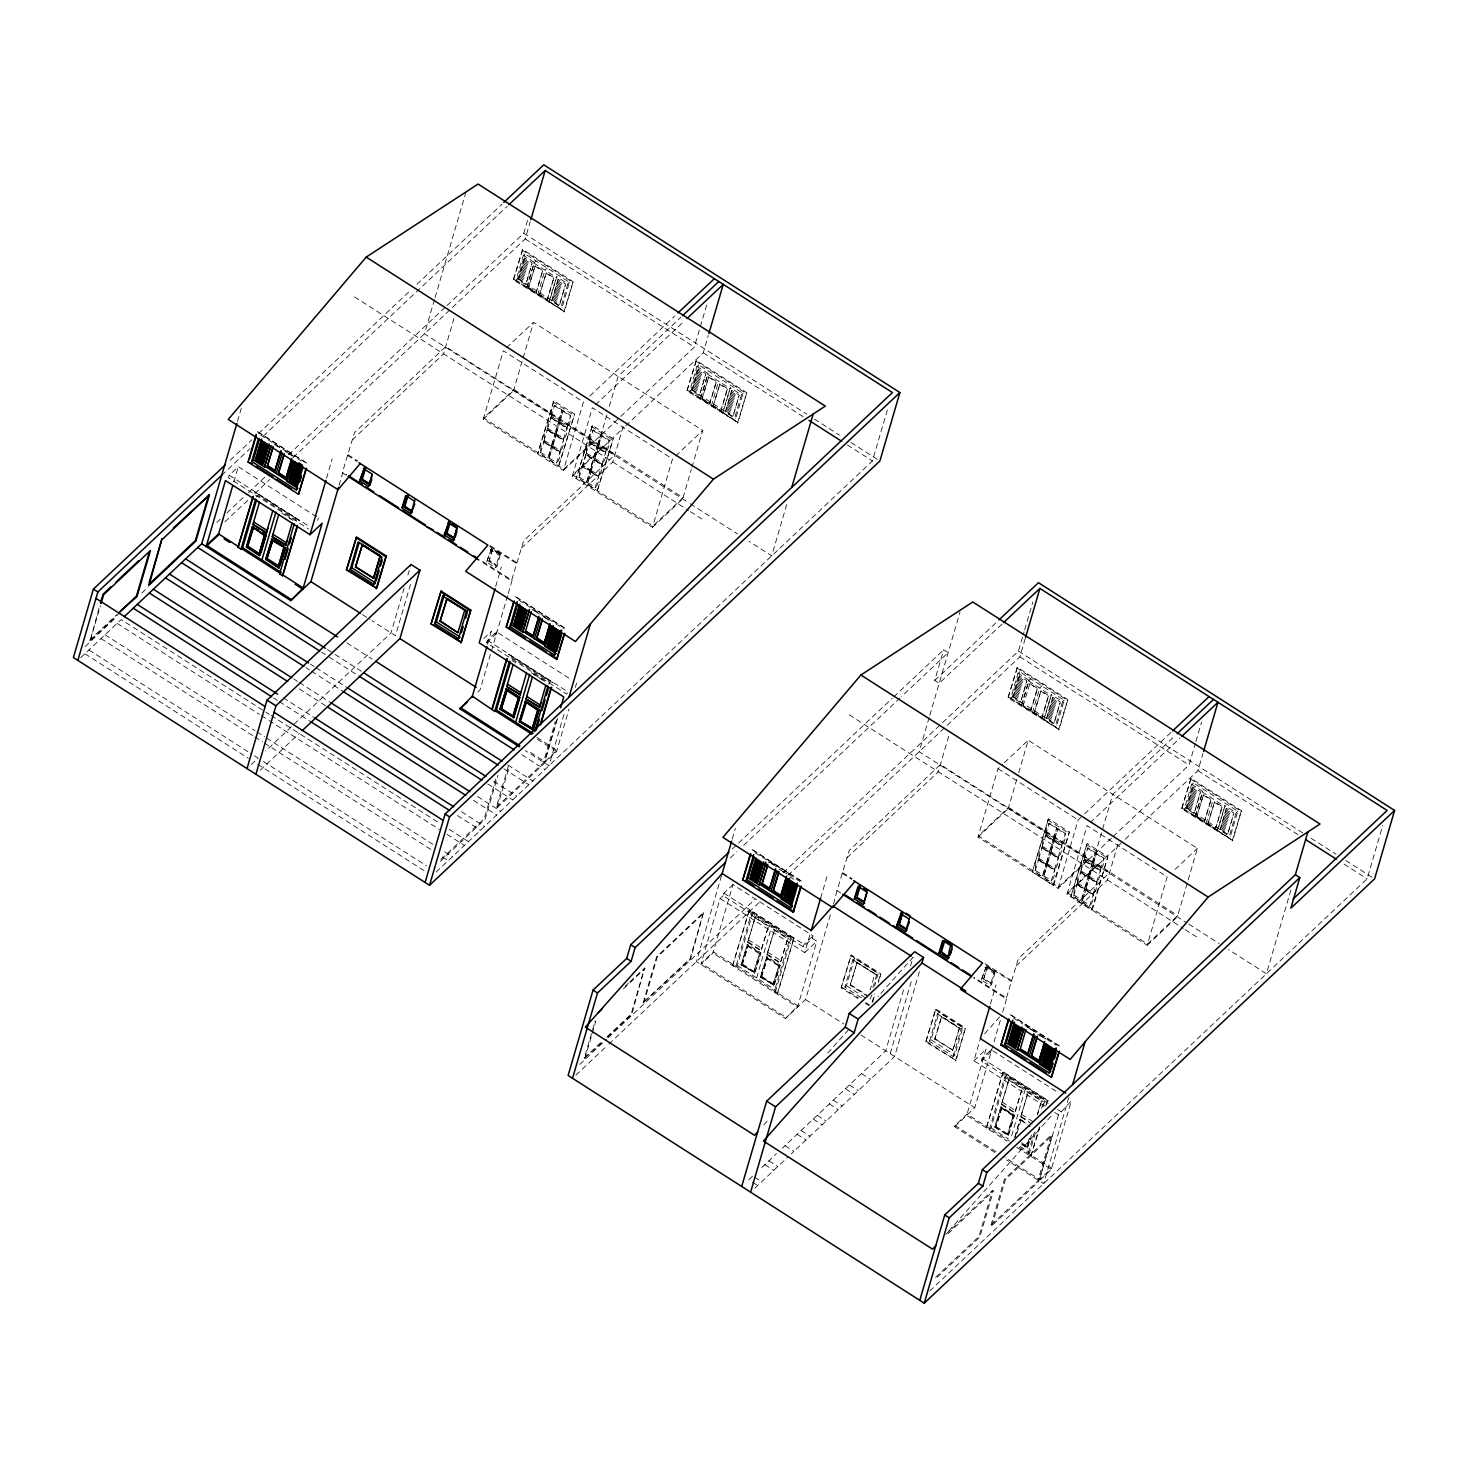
<?xml version="1.0" encoding="UTF-8"?>
<svg xmlns="http://www.w3.org/2000/svg" width="1468" height="1468" viewBox="0 0 1468 1468"><rect width="100%" height="100%" fill="white"/><g stroke="black" fill="none" stroke-linecap="round" stroke-linejoin="round"><path stroke-width="0.75" stroke-dasharray="5 3.75" d="M120.394 612.193L90.19 640.654L99.861 605.201M90.19 640.654L100.448 605.587M237.504 421.279L241.303 408.343M316.482 516.736L238.275 466.714L229.21 475.265L228.476 477.742L308.61 528.994M233.834 481.889L238.275 466.714M326.52 478.311L332.227 458.787M317.675 520.443L318.391 517.965M346.154 475.192L342.301 472.733L354.467 432.62L445.721 346.65L614.89 454.823L523.636 540.793L511.47 580.906L480.715 561.235M339.071 485.302L342.906 472.164L346.76 474.623M434.491 299.582L424.491 333.805L688.364 502.551M435.115 297.453L465.962 191.978M453.979 318.391L443.611 353.843L352.375 439.813M404.159 587.989L391.02 632.891L265.653 751.01M407.921 575.144L411.04 564.464M410.489 584.411L395.479 635.736L371.954 620.689M447.024 305.509L523.764 233.228L527.507 220.402M293.16 457.539L525.195 238.917L530.187 221.815M513.36 279.874L522.681 249.45L573.144 281.709L564.409 311.565L513.36 279.874L522.681 249.45M549.436 301.582L516.039 280.241L523.324 255.359L524.92 253.836L569.437 282.296L562.171 307.179L560.556 308.702L549.436 301.582L556.702 276.7L567.841 283.819L560.556 308.702M516.039 280.241L517.654 278.718L524.92 253.836M483.302 419.206L503.322 350.779L583.457 402.012L563.437 470.439L483.302 419.206L513.525 390.745M526.572 287.911L533.838 263.029L536.059 260.955M527.177 287.343L534.444 262.46L523.324 255.359M528.37 287.948L535.178 265.671L542.756 270.516L536.352 292.407L528.37 287.948L535.178 265.671M535.948 292.793L542.756 270.516M537.692 295.031L544.977 270.149L547.179 268.075M539.508 295.068L546.316 272.791L553.876 277.617L547.472 299.527L539.508 295.068L546.316 272.791M513.873 389.497L594.008 440.73L563.804 469.191L483.669 417.958L513.873 389.497L533.526 322.318L702.695 430.491L691.923 467.338M547.069 299.894L553.876 277.617M548.83 302.151L556.702 276.7M486.605 562.061L491.652 548.28L500.551 553.986L496.918 566.428L495.505 567.749L486.605 562.061L491.652 548.28M492.532 549.417L489.321 560.354L496.239 565.107L489.119 560.556L492.331 549.601L499.652 553.968L495.505 567.749M563.804 312.133L573.144 281.709M495.689 586.484L501.395 566.978M553.858 400.819L537.563 454.016L553.858 400.819L574.63 414.104L558.335 467.301L574.63 414.104M540.408 452.933L544.059 441.483L551.473 446.217C551.546 468.365 533.49 453.208 544.059 441.483M543.949 440.859L547.582 429.408L554.996 434.161C555.069 456.291 537.013 441.152 547.582 429.408M547.472 428.803L551.106 417.334L558.537 422.087C558.611 444.217 540.536 429.078 551.106 417.334M550.995 416.728L554.647 405.278L562.061 410.012C562.134 432.161 544.077 417.004 554.647 405.278M487.413 640.378L567.529 691.611L566.813 694.107L486.679 642.856L487.413 640.378L496.478 631.827L570.869 679.409M487.504 644.415L491.285 631.479L495.744 634.323L486.679 642.856M495.744 634.323L496.478 631.827M547.839 457.667L551.473 446.217M551.362 445.611L554.996 434.161M554.886 433.537L558.537 422.087M558.427 421.463L562.061 410.012M507.598 595.678L480.073 689.832L476.843 692.859M508.24 593.476L512.075 580.337L481.321 560.666M549.014 458.438L552.665 446.988L560.079 451.722C560.152 473.87 542.096 458.713 552.665 446.988M552.555 446.364L556.188 434.913L563.602 439.666C563.694 461.796 545.619 446.657 556.188 434.913M556.078 434.289L559.712 422.839L567.143 427.592C567.217 449.722 549.142 434.583 559.712 422.839M559.602 422.233L563.253 410.783L570.667 415.517C570.74 437.666 552.684 422.509 563.253 410.783M556.445 463.172L560.079 451.722M559.969 451.116L563.602 439.666M563.492 439.042L567.143 427.592M567.033 426.968L570.667 415.517M572.337 476.146L592.356 407.719L672.491 458.952L652.471 527.379L572.337 476.146L624.01 427.445M592.43 425.481L576.153 478.696L592.43 425.481L613.22 438.767L596.926 491.982L613.22 438.767M578.998 477.595L582.631 466.145L590.063 470.898C590.136 493.028 572.061 477.889 582.631 466.145M585.769 454.456L582.521 465.539L589.952 470.274L593.586 458.823L585.769 454.456L593.182 459.209L589.952 470.274M586.044 453.465L589.696 442.015L597.109 446.767C597.182 468.898 579.126 453.759 589.696 442.015M589.586 441.391L593.219 429.94L600.651 434.693C600.724 456.823 582.649 441.684 593.219 429.94M586.172 454.089L582.924 465.154L590.338 469.907M593.659 441.978L594.008 440.73M440.951 859.386L484.256 818.594L495.799 779.123M440.327 861.386L485.156 819.162L497.964 775.324M586.411 482.348L590.063 470.898M593.476 458.218L597.109 446.767M596.999 446.144L600.651 434.693M598.1 444.822L606.853 414.893M609.348 406.342L618.12 376.395L680.84 317.29M587.604 483.1L591.237 471.65L598.669 476.403C598.742 498.533 580.667 483.394 591.237 471.65M591.127 471.044L594.779 459.594L602.192 464.328C602.265 486.459 584.209 471.32 594.779 459.594M594.668 458.97L598.302 447.52L605.715 452.254C605.789 474.403 587.732 459.264 598.302 447.52M598.192 446.896L601.825 435.446L609.257 440.198C609.33 462.328 591.255 447.189 601.825 435.446M556.886 719.815L544.059 763.654L497.23 807.767L496.349 807.198L509.157 763.36M497.23 807.767L509.414 766.112M602.559 447.667L602.926 446.437L683.042 497.67L652.838 526.131L572.704 474.898L602.926 446.437M595.017 487.853L598.669 476.403M598.559 475.779L602.192 464.328M602.082 463.723L605.715 452.254M605.605 451.649L609.257 440.198M623.148 426.564L612.78 462.035L521.544 548.004M496.349 807.198L543.178 763.085L555.344 721.43M557.491 718.513L544.5 762.883L556.592 751.506L568.997 709.081M563.969 714.421L548.959 765.727L525.287 750.588M575.328 687.409L576.594 683.079M563.437 470.439L694.364 347.09L707.484 302.188M686.969 390.892L696.309 360.467L746.753 392.727L738.019 422.601L686.969 390.892L696.309 360.467M723.045 412.6L689.666 391.259L696.933 366.376L698.548 364.853L743.065 393.332L735.78 418.215L734.183 419.72L723.045 412.6L730.33 387.736L741.45 394.837L734.183 419.72M689.666 391.259L691.263 389.736L698.548 364.853M625.662 425.904L703.264 352.797L708.255 335.677M700.181 398.947L708.071 373.496L696.933 366.376M700.786 398.378L708.071 373.496M701.998 398.966L708.805 376.689L716.366 381.533L709.962 403.425L701.998 398.966L708.805 376.689M709.558 403.81L716.366 381.533M683.042 497.67L691.281 469.503M711.319 406.067L718.586 381.185M713.136 406.086L719.926 383.809L727.504 388.653L721.1 410.545L713.136 406.086L719.926 383.809M720.696 410.93L727.504 388.653M722.439 413.187L730.33 387.736M737.431 423.169L746.753 392.727M601.66 1042.757L584.282 1058.189L595.182 1020.921M584.888 1058.575L595.769 1021.343M606.945 1036.848L631.112 1014.076L644.58 968.036L631.717 1014.443L607.532 1037.215M786.72 504.533L771.728 555.858L748.992 541.307M643.204 1002.681L656.655 956.659L703.484 912.527L690.621 958.934L643.204 1002.681L690.033 958.567L703.484 912.527M643.791 1003.066L657.26 957.026L704.089 912.913M721.54 875.644L696.419 961.595L785.453 1018.535L805.583 999.561L830.393 914.729M732.257 839.035L735.376 828.337M723.173 895.663L720.146 898.508L700.86 964.439L712.953 953.062L732.954 884.635L813.089 935.868L812.354 938.364L803.29 946.897L723.173 895.663L723.889 893.168L732.954 884.635M436.161 872.01L872.432 460.97L887.443 409.645M732.734 965.192L749.359 909.885L793.876 938.346L777.856 993.084L774.297 991.762L789.564 939.52L791.179 937.997L752.607 913.316L750.992 914.839L735.707 967.1L732.734 965.192L749.359 909.885M735.707 967.1L737.321 965.577L752.607 913.316M741.01 964.99L747.506 944.254L760.864 952.805L754.974 972.954L741.01 964.99L747.506 944.254M747.634 942.346L755.249 917.335L747.634 942.346L760.993 950.879L768.59 925.868L760.993 950.879M742.129 964.806L748.185 945.575L742.129 964.806L753.69 972.201L759.763 952.971L753.69 972.201M754.369 973.523L760.864 952.805M756.607 977.908L771.893 925.666M760.314 977.321L766.81 956.604L780.15 965.137L774.26 985.285L760.314 977.321L766.81 956.604M766.92 954.677L774.535 929.666L766.92 954.677L780.279 963.21L787.894 938.199L780.279 963.21M761.415 977.137L767.47 957.907L761.415 977.137L772.994 984.551L779.049 965.32L772.994 984.551M773.654 985.854L780.15 965.137M774.297 991.762L775.893 990.239L791.179 937.997M777.251 993.671L793.876 938.346M803.29 946.897L804.024 944.419L813.089 935.868M785.453 1018.535L797.895 1005.91L713.32 951.815L701.227 963.191L785.802 1017.287M720.146 898.508L804.721 952.604L811.217 930.437M820.63 898.196L826.924 876.708M812.354 938.364L816.814 941.208L797.528 1007.14L712.953 953.062M840.834 893.113L836.999 890.654L849.165 850.523L940.401 764.571L1109.569 872.744L1018.333 958.714L1006.167 998.827L973.486 977.927M833.512 904.031L836.999 890.654M857.862 998.497L841.164 987.817L851.238 954.916L880.91 973.89L878.378 982.514M841.164 987.817L851.238 954.916M861.294 997.745L844.871 987.23L852.871 959.87L854.486 958.347L878.213 973.523L874.524 986.166M1001.91 624.175L939.19 683.281L934.731 680.436L943.685 649.829L948.126 652.691L901.591 696.548M844.871 987.23L846.467 985.707L854.486 958.347M867.973 996.515L850.174 985.12L857.129 962.347L874.928 973.743L870.157 990.019M850.174 985.12L857.129 962.347M929.171 717.503L919.17 751.708L1186.841 922.877M929.794 715.356L960.017 612.028M872.909 987.67L876.616 975.046L878.213 973.523M872.065 994.588L868.597 1002.424M948.677 736.294L938.309 771.764L847.054 857.734M872.102 1002.497L874.634 993.854M878.414 980.918L880.91 973.89M872.708 1001.928L874.598 995.451M903.536 989.891L885.718 1050.794L782.334 1148.215M910.527 965.962L913.078 957.264L878.048 996.607M890.177 1053.639L912.05 978.826M919.427 971.669L894.618 1056.501L791.234 1153.903M783.27 872.726L1018.443 651.131L1024.077 631.882M1024.701 629.754L1032.83 601.953M947.245 725.265L1019.875 656.82L1025.508 637.589M1008.039 697.777L1017.379 667.353L1067.823 699.63L1059.107 729.486L1008.039 697.777L1017.379 667.353M1044.115 719.504L1010.736 698.144L1018.003 673.261L1019.618 671.738L1064.135 700.218L1056.85 725.1L1055.253 726.605L1044.115 719.504L1051.4 694.621L1062.52 701.722L1055.253 726.605M1010.736 698.144L1012.333 696.621L1019.618 671.738M1111.46 838.118L1058.134 888.36L978 837.109L998.001 768.681L1002.772 764.186M1021.251 705.833L1028.536 680.95L1030.738 678.858M1021.856 705.264L1029.141 680.381L1018.003 673.261M1023.068 705.851L1029.875 683.574L1037.436 688.419L1031.031 710.31L1023.068 705.851L1031.031 710.31M925.757 1041.913L935.813 1008.993L965.485 1027.967L956.035 1060.318L925.757 1041.913L935.813 1008.993M929.446 1041.326L937.446 1013.948L939.061 1012.425L962.806 1027.618L954.806 1054.978L953.191 1056.501L929.446 1041.326L931.061 1039.803L939.061 1012.425M934.749 1039.216L941.704 1016.443L959.503 1027.82L952.971 1050.226L934.749 1039.216L941.704 1016.443M1030.646 710.696L1037.436 688.419M1032.389 712.953L1039.656 688.07L1041.876 685.978M1034.206 712.971L1040.995 690.694L1048.574 695.538L1042.17 717.43L1034.206 712.971L1040.995 690.694M1008.571 807.4L1088.705 858.652L1058.501 887.112L978.367 835.861L1008.571 807.4L1018.076 774.902M1018.719 772.737L1028.224 740.221L1197.393 848.394L1177.74 915.592L1147.536 944.052L1067.401 892.801L1097.605 864.34L1177.74 915.592M1041.766 717.815L1048.574 695.538M1043.509 720.072L1051.4 694.621M952.567 1050.593L959.503 1027.82M953.191 1056.501L961.191 1029.141L962.806 1027.618M955.429 1060.887L965.485 1027.967M981.303 979.963L986.349 966.201L995.249 971.889L991.616 984.331L990.203 985.652L981.303 979.963L986.349 966.201M990.937 983.01L983.817 978.459L987.212 967.32L994.331 971.871L990.203 985.652M987.212 967.32L983.817 978.459M1058.501 730.055L1067.823 699.63M994.992 1152.527L954.622 1126.708L954.971 1125.461L967.063 1114.084L1009.36 1141.131M1045.014 1106.266L973.89 1060.777L980.385 1038.61M990.423 1004.222L996.093 984.881M1032.261 871.937L1048.537 818.722L1069.328 832.007L1054.042 884.268L1053.033 885.222L1032.261 871.937L1048.537 818.722M1035.105 870.836L1038.738 859.386L1046.17 864.138C1046.244 886.268 1028.169 871.13 1038.738 859.386M1038.628 858.78L1042.28 847.33L1049.693 852.064C1049.767 874.194 1031.71 859.055 1042.28 847.33M1042.17 846.706L1045.803 835.255L1053.217 839.99C1053.29 862.138 1035.234 846.999 1045.803 835.255M1045.693 834.631L1049.326 823.181L1056.758 827.934C1056.832 850.064 1038.757 834.925 1049.326 823.181M1048.152 1103.477L981.376 1060.777L982.092 1058.281L991.157 1049.748L1057.933 1092.449M981.376 1060.777L990.423 1052.244L985.982 1049.381L966.696 1115.331L1007.066 1141.15M990.423 1052.244L991.157 1049.748M1042.519 875.589L1046.17 864.138M1046.06 863.514L1049.693 852.064M1049.583 851.458L1053.217 839.99M1053.106 839.384L1056.758 827.934M954.622 1126.708L974.752 1107.734L1001.47 1016.388M1002.681 1012.204L1006.773 998.258L974.091 977.358M1043.711 876.341L1047.345 864.891L1054.776 869.643C1054.85 891.773 1036.775 876.635 1047.345 864.891M1047.235 864.285L1050.886 852.835L1058.3 857.569C1058.373 879.699 1040.317 864.56 1050.886 852.835M1050.776 852.211L1054.409 840.76L1061.823 845.495C1061.896 867.643 1043.84 852.504 1054.409 840.76M1054.299 840.136L1057.933 828.686L1065.364 833.439C1065.438 855.569 1047.363 840.43 1057.933 828.686M1051.125 881.094L1054.776 869.643M1054.666 869.019L1058.3 857.569M1058.189 856.963L1061.823 845.495M1061.713 844.889L1065.364 833.439M1053.033 885.222L1069.328 832.007M1043.014 1106.799L1044.941 1100.266L1006.351 1075.585L991.065 1127.846L989.45 1129.351L986.496 1127.461L1003.103 1072.154L1047.62 1100.615L1046.335 1105M1003.103 1072.154L986.496 1127.461M1058.134 888.36L1078.136 819.933L1082.907 815.437M989.45 1129.351L1004.736 1077.108L1006.351 1075.585M994.772 1127.259L1001.084 1106.615L1014.443 1115.148L1008.516 1135.406L994.772 1127.259L1001.084 1106.615M1001.415 1104.505L1008.993 1079.604L1001.415 1104.505L1014.773 1113.038L1022.352 1088.137L1014.773 1113.038M1001.763 1107.936L995.873 1127.075L1001.763 1107.936L1013.342 1115.331L1007.452 1134.47L1013.342 1115.331M1067.034 894.049L1087.036 825.622L1167.17 876.873L1147.169 945.3L1067.034 894.049L1123.662 840.705M1070.833 896.599L1087.127 843.403L1107.9 856.688L1092.614 908.931L1091.623 909.885L1070.833 896.599L1087.127 843.403M1073.677 895.517L1077.329 884.066L1084.742 888.801C1084.815 910.949 1066.759 895.792 1077.329 884.066M1077.218 883.442L1080.852 871.992L1088.283 876.745C1088.357 898.875 1070.282 883.736 1080.852 871.992M1080.742 871.386L1084.375 859.918L1091.807 864.67C1091.88 886.8 1073.805 871.662 1084.375 859.918M1084.265 859.312L1087.916 847.862L1095.33 852.596C1095.403 874.745 1077.347 859.606 1087.916 847.862M1088.339 859.899L1088.705 858.652M1008.112 1135.792L1014.443 1115.148M935.648 1277.307L978.954 1236.496L992.405 1190.475L993.304 1191.043L979.835 1237.065L936.529 1277.876M1011.635 1135.828L1025.637 1087.916M1081.109 900.251L1084.742 888.801M1084.632 888.195L1088.283 876.745M1088.155 876.121L1091.807 864.67M1091.697 864.046L1095.33 852.596M1092.798 862.744L1112.799 794.316L1175.538 735.211M1082.301 901.022L1085.935 889.571L1093.348 894.306C1093.421 916.454 1075.365 901.297 1085.935 889.571M1085.825 888.947L1089.458 877.497L1096.89 882.25C1096.963 904.38 1078.888 889.241 1089.458 877.497M1089.348 876.873L1092.999 865.423L1100.413 870.175C1100.486 892.305 1082.43 877.167 1092.999 865.423M1092.871 864.817L1096.523 853.367L1103.936 858.101C1104.009 880.25 1085.953 865.092 1096.523 853.367M1014.645 1137.553L1019.985 1119.332L1026.114 1122.616M1020.7 1116.836L1028.279 1091.935L1020.7 1116.836L1032.151 1124.158M1015.049 1137.186L1020.388 1118.946M1016.994 1133.149L1021.049 1120.267L1024.921 1122.726M991.028 1225.119L1004.497 1179.079L1051.327 1134.966L1052.207 1135.535L1038.757 1181.556L991.928 1225.688L991.028 1225.119L1037.858 1180.988L1051.327 1134.966M991.928 1225.688L1005.378 1179.648L1052.207 1135.535M1097.238 865.588L1097.605 864.34M1089.715 905.756L1093.348 894.306M1093.238 893.7L1096.89 882.25M1096.761 881.626L1100.413 870.175M1100.303 869.551L1103.936 858.101M1091.623 909.885L1107.9 856.688M1029.178 1138.471L1026.738 1146.82L1029.582 1138.085M1021.691 1144.471L1027.417 1148.123L1030.371 1137.994M1037.325 1114.212L1041.638 1100.468L1037.454 1114.781M1027.417 1148.123L1031.967 1133.571M1117.845 844.485L1107.459 879.938L1016.223 965.907M1039.931 1126.892L1031.013 1155.922L1028.04 1154.031L1034.408 1132.268M1041.418 1108.303L1044.941 1100.266M1028.04 1154.031L1029.655 1152.508L1036.023 1130.745M1031.013 1155.922L1039.326 1127.461M1045.73 1105.569L1047.62 1100.615M1058.483 1114.873L1039.197 1180.804L1051.29 1169.409L1071.291 1100.982L1058.483 1114.873L1054.63 1112.414M1068.777 1097.697L1043.656 1183.648L1006.516 1159.904M1113.111 836.558L1189.043 765.011L1195.301 743.615M1195.925 741.487L1201.558 722.238M1181.667 808.813L1190.988 778.389L1241.451 810.648L1232.716 840.503L1181.667 808.813L1190.988 778.389M1217.743 830.521L1184.346 809.162L1191.631 784.279L1193.227 782.774L1237.763 811.235L1230.478 836.118L1228.863 837.641L1217.743 830.521L1225.009 805.638L1236.148 812.758L1228.863 837.641M1184.346 809.162L1185.96 807.657L1193.227 782.774M1125.314 839.145L1197.943 770.7L1202.953 753.598M1194.879 816.85L1202.751 791.399L1191.631 784.279M1195.484 816.281L1202.751 791.399M1196.695 816.887L1203.503 794.61L1211.063 799.454L1204.659 821.346L1196.695 816.887L1203.503 794.61M1204.255 821.713L1211.063 799.454M1205.999 823.97L1213.284 799.087M1207.815 824.007L1214.623 801.73L1222.183 806.556L1215.798 828.466L1207.815 824.007L1214.623 801.73M1215.394 828.833L1222.183 806.556M1217.137 831.09L1225.009 805.638M1232.111 841.072L1241.451 810.648M1290.904 890.03L1266.407 973.761L1228.533 949.539M929.684 1291.014L1367.112 878.873L1382.746 825.42M763.8 1124.91L768.37 1119.772M827.787 1053.051L850.633 1027.398M984.716 1033.729L1000.662 1015.838M948.768 1231.028L1051.308 1115.863M230.182 460.255L251.872 439.813M258.533 433.537L410.324 290.517M417.004 284.242L502.074 204.089M221.723 475.265L249.982 448.639M263.286 436.106L414.563 293.563M416.233 292.004L507.231 206.272M274.112 443.85L279.397 447.85M285.251 450.97L290.517 454.97M89.603 640.268L116.779 614.652M85.071 646.544L116.761 616.688M141.79 593.109L148.452 586.833M216.842 522.388L220.182 519.25M226.861 512.956L246.863 494.11M248.532 492.532L265.213 476.825M288.572 454.805L445.354 307.087M292.407 456.181L287.141 452.181M80.667 657.737L121.147 619.588L269.176 714.255M224.989 521.764L248.276 499.836M254.918 493.56L269.873 479.467M256.294 496.936L257.909 495.413L296.499 520.076L294.884 521.599L287.159 516.663M567.841 283.819L569.437 282.296M506.497 347.788L533.526 322.318M589.806 396.03L674.748 316.005M595.531 404.709L683.648 321.694M251.248 764.589L258.093 758.13L250.404 753.212M260.148 770.278L299.233 733.468M499.652 553.968L492.331 549.601M500.551 553.986L499.138 555.308L490.239 549.619M675.665 455.961L702.695 430.491M741.45 394.837L743.065 393.332M483.743 638.598L491.285 631.479M539.49 614.174L534.224 610.174M543.05 616.468L549.124 619.716M652.471 527.379L682.693 498.918M548.628 683.868L550.243 682.345L511.653 657.682L510.057 659.187L515.837 662.894M732.238 849.054L892.067 698.456M893.737 696.896L943.685 649.829M730.348 857.862L737.009 851.605M743.652 845.329L899.921 698.107M934.731 680.436L997.304 621.496M625.203 986.294L628.432 983.248M630.047 981.725L644.58 968.036M623.515 988.826L645.168 968.421M584.282 1058.189L601.073 1042.372M579.768 1064.465L606.449 1039.307M608.119 1037.748L754.901 899.444M787.105 874.102L779.545 869.258L785.215 872.891M575.841 1075.2L607.22 1045.62M608.871 1044.078L759.58 902.086M787.839 875.442L945.594 726.825M1029.875 683.574L1037.032 688.804M1062.52 701.722L1064.135 700.218M1004.369 762.699L1028.224 740.221M804.721 952.604L816.814 941.208M978 837.109L1008.204 808.648M874.928 973.743L856.725 962.733M1084.503 813.933L1171.079 732.349M1090.229 822.63L1179.997 738.055M748.753 1179.85L752.79 1176.052M761.855 1167.5L776.462 1153.738M754.846 1188.199L788.389 1156.6M994.331 971.871L987.01 967.522M995.249 971.889L993.836 973.211L984.936 967.522M1175.116 869.368L1197.393 848.394M1236.148 812.758L1237.763 811.235M973.89 1060.777L985.982 1049.381M1024.664 1025.196L1056.189 1045.363M1037.748 1034.371L1045.711 1038.83L1039.638 1035.582M1147.169 945.3L1177.373 916.821M1021.049 1120.267L1030.297 1126.818M945.759 1234.423L992.405 1190.475M948.089 1233.634L993.304 1191.043M105.035 634.782L255.01 730.642M256.918 731.871L264.625 736.789M266.534 738.019L433.097 844.485M444.639 851.862L452.327 856.78M768.92 1160.839L777.82 1166.546M523.764 233.228L806.739 414.178M814.446 419.114L839.476 435.115M851.018 442.51L879.901 460.97M525.195 238.917L694.364 347.09M703.264 352.797L803.216 416.71M847.44 444.988L872.432 460.97M522.076 250.019L572.538 282.278M695.704 361.036L746.148 393.314M533.838 263.029L556.097 277.268M707.466 374.065L729.724 388.304M524.26 259.359L531.82 264.185M534.774 266.057L542.353 270.883M545.913 273.158L553.473 278.002M557.656 280.7L565.217 285.544M697.887 370.376L705.447 375.221M708.402 377.074L715.962 381.919M719.522 384.194L727.1 389.038M731.266 391.736L738.826 396.562M523.856 260.717L531.434 265.561M557.253 282.076L564.813 286.902M697.484 371.753L705.044 376.579M730.862 393.094L738.441 397.938M523.452 262.093L531.031 266.919M556.849 283.434L564.409 288.279M697.08 373.111L704.64 377.955M730.458 394.47L738.037 399.296M523.067 263.451L530.627 268.295M556.445 284.81L564.024 289.655M696.676 374.487L704.255 379.313M730.073 395.828L737.633 400.672M522.663 264.827L530.223 269.672M556.042 286.168L563.62 291.013M696.272 375.845L703.851 380.689M729.669 397.204L737.23 402.048M522.259 266.185L529.82 271.029M555.638 287.544L563.217 292.389M695.869 377.221L703.447 382.065M729.266 398.562L736.826 403.406M521.856 267.561L529.434 272.406M555.253 288.921L562.813 293.747M695.483 378.579L703.044 383.423M728.862 399.938L736.441 404.783M521.452 268.938L529.03 273.764M554.849 290.279L562.409 295.123M695.08 379.955L702.64 384.799M728.458 401.314L736.037 406.141M521.067 270.296L528.627 275.14M554.445 291.655L562.005 296.481M694.676 381.331L702.236 386.157M728.073 402.672L735.633 407.517M520.663 271.672L528.223 276.498M554.042 293.013L561.62 297.857M694.272 382.689L701.851 387.534M727.669 404.049L735.229 408.875M520.259 273.03L527.819 277.874M553.638 294.389L561.216 299.233M693.869 384.065L701.447 388.91M727.266 405.407L734.826 410.251M519.856 274.406L527.434 279.25M553.252 295.747L560.813 300.591M693.483 385.423L701.043 390.268M726.862 406.783L734.44 411.627M519.452 275.764L527.03 280.608M552.849 297.123L560.409 301.968M693.079 386.8L700.64 391.644M726.458 408.141L734.037 412.985M519.048 277.14L526.627 281.984M552.445 298.499L560.005 303.326M692.676 388.158L700.236 393.002M726.073 409.517L733.633 414.361M518.663 278.516L526.223 283.342M552.041 299.857L559.62 304.702M692.272 389.534L699.851 394.378M725.669 410.893L733.229 415.719M517.654 278.718L562.171 307.179M691.263 389.736L735.78 418.215M528.774 287.563L536.352 292.407M539.912 294.683L547.472 299.527M702.401 398.599L709.962 403.425M713.521 405.7L721.1 410.545M513.947 279.305L564.409 311.565M687.574 390.323L738.019 422.601M1018.443 651.131L1303.364 833.329M1311.071 838.246L1336.082 854.266M1345.716 860.413L1374.599 878.873M1019.875 656.82L1189.043 765.011M1197.943 770.7L1297.914 834.631M1344.046 864.12L1367.112 878.873M1016.774 667.922L1067.218 700.199M1190.383 778.957L1240.845 811.217M1028.536 680.95L1050.794 695.19M1202.145 791.968L1224.404 806.207M1018.957 677.262L1026.517 682.106M1040.61 691.079L1048.17 695.924M1052.336 698.621L1059.914 703.447M1192.566 788.279L1200.145 793.124M1203.099 794.977L1210.66 799.821M1214.22 802.097L1221.78 806.941M1225.964 809.639L1233.524 814.483M1018.553 678.638L1026.114 683.464M1051.932 699.979L1059.511 704.824M1192.163 789.656L1199.741 794.5M1225.56 811.015L1233.12 815.841M1018.15 679.996L1025.71 684.84M1051.528 701.355L1059.107 706.181M1191.777 791.032L1199.338 795.858M1225.156 812.373L1232.716 817.217M1017.746 681.372L1025.325 686.217M1051.143 702.713L1058.703 707.558M1191.374 792.39L1198.934 797.234M1224.752 813.749L1232.331 818.594M1017.342 682.73L1024.921 687.574M1050.739 704.089L1058.3 708.934M1190.97 793.766L1198.53 798.61M1224.349 815.107L1231.927 819.951M1016.957 684.106L1024.517 688.951M1050.336 705.447L1057.896 710.292M1190.566 795.124L1198.145 799.968M1223.963 816.483L1231.524 821.328M1016.553 685.483L1024.113 690.309M1049.932 706.824L1057.51 711.668M1190.163 796.5L1197.741 801.344M1223.56 817.859L1231.12 822.686M1016.15 686.841L1023.71 691.685M1049.528 708.2L1057.107 713.026M1189.759 797.876L1197.337 802.702M1223.156 819.217L1230.716 824.062M1015.746 688.217L1023.324 693.043M1049.143 709.558L1056.703 714.402M1189.374 799.234L1196.934 804.079M1222.752 820.594L1230.331 825.42M1015.342 689.575L1022.921 694.419M1048.739 710.934L1056.299 715.778M1188.97 800.611L1196.53 805.437M1222.349 821.952L1229.927 826.796M1014.938 690.951L1022.517 695.795M1048.335 712.292L1055.896 717.136M1188.566 801.968L1196.126 806.813M1221.963 823.328L1229.523 828.172M1014.553 692.309L1022.113 697.153M1047.932 713.668L1055.51 718.513M1188.162 803.345L1195.741 808.189M1221.56 824.686L1229.12 829.53M1014.149 693.685L1021.71 698.529M1047.528 715.044L1055.107 719.87M1187.759 804.703L1195.337 809.547M1221.156 826.062L1228.716 830.906M1013.746 695.061L1021.306 699.887M1047.143 716.402L1054.703 721.247M1187.373 806.079L1194.934 810.923M1220.752 827.438L1228.331 832.264M552.849 401.773L573.621 415.059M591.439 426.436L612.211 439.721M1013.342 696.419L1020.921 701.264M1046.739 717.779L1054.299 722.605M1186.97 807.455L1194.53 812.281M1220.348 828.796L1227.927 833.64M1012.333 696.621L1056.85 725.1M1185.96 807.657L1230.478 836.118M554.243 405.645L561.657 410.398M562.85 411.15L570.263 415.903M592.815 430.326L600.247 435.078M601.421 435.831L608.853 440.583M1034.61 712.586L1042.17 717.43M1197.099 816.502L1204.659 821.346M1208.219 823.621L1215.798 828.466M1008.644 697.208L1059.107 729.486M1182.272 808.244L1232.716 840.503M690.272 503.763L737.615 534.04M551.399 416.343L558.831 421.096M560.005 421.848L567.437 426.601M589.989 441.024L597.403 445.758M598.595 446.529L606.009 451.263M550.702 417.719L558.134 422.472M559.308 423.224L566.74 427.977M589.292 442.4L596.705 447.134M597.898 447.905L605.311 452.639M354.577 296.921L688.547 510.479M690.455 511.69L701.814 518.975M547.876 428.417L555.289 433.152M556.482 433.922L563.895 438.657M586.448 453.08L593.879 457.832M595.054 458.585L602.486 463.337M547.179 429.794L554.592 434.528M555.785 435.299L563.198 440.033M594.375 459.961L601.788 464.714M544.353 440.473L551.766 445.226M552.959 445.978L560.372 450.731M591.531 470.659L598.962 475.412M543.655 441.85L551.069 446.602M552.262 447.355L559.675 452.107M582.227 466.53L589.659 471.265M590.833 472.035L598.265 476.77M540.811 452.548L548.243 457.3M549.417 458.053L556.849 462.805M579.401 477.228L586.815 481.963M588.007 482.733L595.421 487.468M998.001 768.681L1078.136 819.933M1047.546 819.676L1068.319 832.962M1086.118 844.357L1106.89 857.642M1048.923 823.566L1056.354 828.319M1057.529 829.071L1064.961 833.806M1087.513 848.247L1094.926 852.981M1096.119 853.734L1103.532 858.486M1188.75 924.088L1219.046 943.484M1046.097 834.264L1053.51 838.999M1054.703 839.769L1062.116 844.504M1084.668 858.927L1092.1 863.679M1093.275 864.432L1100.706 869.184M1045.399 835.641L1052.813 840.375M1054.006 841.146L1061.419 845.88M1083.99 860.303L1091.403 865.056M1092.596 865.808L1100.009 870.561M849.256 714.824L1183.245 928.4M1185.135 929.611L1196.512 936.878M1042.555 846.32L1049.987 851.073M1051.18 851.825L1058.593 856.578M1081.145 871.001L1088.559 875.735M1089.751 876.506L1097.165 881.24M1041.876 847.697L1049.29 852.449M1050.482 853.202L1057.896 857.954M1080.448 872.377L1087.88 877.112M1089.054 877.882L1096.486 882.617M1039.032 858.395L1046.464 863.147M1047.638 863.9L1055.07 868.634M1077.622 883.075L1085.035 887.81M1086.228 888.562L1093.642 893.315M1038.335 859.771L1045.766 864.505M1046.941 865.276L1054.373 870.01M1076.925 884.433L1084.338 889.186M1085.531 889.938L1092.944 894.691M1035.509 870.469L1042.922 875.203M1044.115 875.974L1051.528 880.708M1074.081 895.131L1081.512 899.884M1082.687 900.636L1090.118 905.389M348.008 454.75L357.623 460.897M490.257 545.711L517.176 562.923M347.402 455.319L357.018 461.466M489.651 546.279L516.571 563.492M488.018 560.721L496.918 566.428M260.643 435.042L301.454 461.136M518.846 600.155L563.363 628.634M276.002 445.061L279.801 447.483M531.911 609.348L537.6 612.963M544.94 617.661L548.72 620.083M229.21 475.265L309.326 526.498M281.746 512.974L291.288 519.066M533.6 674.014L545.05 681.336M531.269 672.766L544.775 681.409M842.687 872.653L852.302 878.8M984.955 963.632L1011.856 980.844M842.1 873.221L851.697 879.369M986.276 965.43L1011.25 981.413M982.698 978.642L991.616 984.331M789.325 873.735L755.323 852.963M788.72 874.304L799.84 881.424M1013.526 1018.076L1022.811 1024.003M768.81 861.753L776.37 866.597L768.406 862.138M790.059 876.946L793.839 879.369M362.412 614.578L370.046 619.459M536.921 737.45L556.959 750.258L544.867 761.653L527.562 750.588M537.361 739.211L556.592 751.506M850.633 955.485L880.305 974.458M935.208 1009.562L964.88 1028.536M852.871 959.87L876.616 975.046M937.446 1013.948L961.191 1029.141M941.3 1016.829L959.118 1028.206M346.962 642.929L372.193 659.077M521.856 754.772L544.94 769.526M723.889 893.168L804.024 944.419M982.092 1058.281L1048.868 1100.982M748.753 910.454L793.27 938.914M1002.497 1072.723L1047.014 1101.184M1057.676 1109.569L1061.492 1112.01M750.992 914.839L789.564 939.52M1004.736 1077.108L1043.326 1101.771M754.846 917.702L768.186 926.253M774.131 930.051L787.49 938.584M1008.589 1079.971L1021.948 1088.522M1027.875 1092.32L1041.234 1100.853M327.437 649.572L333.199 653.242M335.108 654.471L363.679 672.748M507.855 764.938L532.847 780.921M850.578 984.753L866.597 994.992M935.153 1038.83L952.971 1050.226M846.467 985.707L866.56 998.57M931.061 1039.803L954.806 1054.978M321.474 652.122L325.309 654.581M329.034 656.948L359.642 676.528M503.836 768.737L528.81 784.719M841.77 987.248L858.468 997.928M865.881 1002.681L869.588 1005.048M926.363 1041.344L956.035 1060.318M865.276 1003.25L868.983 1005.617M748.368 939.85L761.727 948.401M767.654 952.181L781.013 960.733M1002.149 1102.009L1015.507 1110.56M1021.434 1114.359L1032.885 1121.68M748.038 941.961L761.397 950.493M767.324 954.292L780.682 962.843M1001.818 1104.12L1015.177 1112.671M1021.104 1116.469L1028.738 1121.35M310.464 664.197L314.225 666.6M316.115 667.812L347.567 687.923M493.67 781.343L516.736 796.096M746.9 944.823L760.259 953.374M766.204 957.173L779.563 965.705M1000.681 1107L1014.039 1115.533M1019.985 1119.332L1025.71 1122.983M1001.36 1108.303L1012.938 1115.717M747.579 946.144L759.158 953.539M766.865 958.476L778.444 965.889M305.803 667.591L309.638 670.05M311.565 671.261L343.53 691.722M487.706 783.912L512.699 799.895M805.583 999.561L843.751 1023.967M860.909 1034.94L974.752 1107.734M742.735 964.237L754.295 971.632M762.02 976.569L773.599 983.982M996.277 1126.69L1007.855 1134.103M1021.361 1142.728L1027.141 1146.435M741.615 964.421L754.974 972.954M760.901 976.752L774.26 985.285M995.176 1126.873L1008.516 1135.406M1022.095 1144.086L1027.82 1147.756M293.71 678.968L297.564 681.427M299.472 682.657L331.456 703.099M477.559 796.537L500.625 811.272M737.321 965.577L775.893 990.239M991.065 1127.846L1008.424 1138.948M1020.003 1146.343L1029.655 1152.508M1018.994 1147.297L1051.639 1168.179L1039.564 1179.556L1004.956 1157.426M1016.682 1147.279L1051.29 1169.409M299.288 688.914L327.419 706.897M473.522 800.317L496.588 815.07M954.971 1125.461L997.267 1152.508M283.361 697.832L315.345 718.292M461.447 811.712L484.513 826.466M861.551 1073.567L870.451 1079.274M273.58 697.942L277.415 700.401M279.342 701.631L311.308 722.072M457.41 815.511L480.476 830.264M849.458 1084.962L858.376 1090.651M271.103 715.485L439.556 823.199M449.171 829.347L468.402 841.641M845.44 1088.761L854.339 1094.449M117.128 623.386L259.377 714.365M261.304 715.577L267.066 719.265M268.993 720.494L439.372 829.457M447.061 834.375L464.365 845.44M833.347 1100.138L842.265 1105.826M829.328 1103.936L838.228 1109.625M101.017 638.562L252.881 735.688M254.808 736.918L262.497 741.835M264.423 743.065L430.95 849.55M442.492 856.927L448.254 860.615M817.236 1115.313L826.135 1121.02M88.924 649.957L248.477 751.983M263.433 761.543L426.564 865.863M813.217 1119.111L822.117 1124.818M84.905 653.755L248.294 758.24M257.634 764.204L426.381 872.12M801.124 1130.507L810.024 1136.195M797.106 1134.305L806.005 1139.994M785.013 1145.682L793.913 1151.371M764.865 1164.656L773.783 1170.363M754.57 1177.189L761.69 1181.74M752.313 1182.125L757.671 1185.538M524.663 257.983L518.259 279.874L525.819 284.719L532.223 262.827L524.663 257.983M558.042 279.342L551.638 301.234L559.216 306.078L565.62 284.168L558.042 279.342M698.273 369L691.868 390.91L699.447 395.736L705.851 373.845L698.273 369M731.67 390.36L725.265 412.251L732.826 417.096L739.23 395.204L731.67 390.36M1019.342 675.886L1012.938 697.795L1020.517 702.621L1026.921 680.73L1019.342 675.886M1052.74 697.245L1046.335 719.136L1053.896 723.981L1060.3 702.089L1052.74 697.245M1192.97 786.921L1186.566 808.813L1194.126 813.657L1200.53 791.766L1192.97 786.921M1226.349 808.262L1219.963 830.172L1227.523 834.998L1233.927 813.107L1226.349 808.262M257.395 431.61L307.84 463.87L257.395 431.61M254.661 491.964L299.178 520.443L254.661 491.964M515.598 596.724L566.042 628.983L515.598 596.724M508.405 654.233L552.922 682.712L508.405 654.233M752.075 849.532L802.537 881.791L752.075 849.532M1010.278 1014.645L1060.74 1046.904L1010.278 1014.645M1027.013 1026.884L1034.573 1031.71L1027.013 1026.884"/><path stroke-width="1.5" d="M225.173 464.971L93.401 589.127L73.4 657.554L429.537 885.296L879.901 460.97L899.902 392.543L543.766 164.801L503.744 202.511M77.859 660.398L97.861 591.971L221.723 475.265M100.485 603.018L103.054 594.246L111.128 586.631M101.09 603.385L103.659 594.632L150.47 550.5L137.019 596.54L119.807 611.807L136.432 596.155L149.241 552.317M149.149 582.576L161.975 538.738L149.094 585.145L195.923 541.031L209.392 494.991L173.279 528.095M148.507 584.778L195.336 540.646L208.805 494.624M124.174 616.744L201.722 543.692L236.88 423.445M232.568 486.22L218.255 535.141L206.181 546.536L225.448 480.586L310.042 534.682L322.116 523.305L302.848 589.237L295.16 584.319M306.592 468.145L298.518 494.294L248.055 462.035L256.166 434.308M249.285 459.337L256.148 435.886M292.811 460.548L286.755 481.284L297.876 488.404L296.261 489.908L251.744 461.447L258.423 438.638M251.744 461.447L253.358 459.924L259.432 439.189M261.579 439.042L255.579 459.576L263.139 464.42L269.158 443.887M256.643 499.762L242.624 547.656L241.009 549.179L238.055 547.289L252.771 496.918M238.055 547.289L253.377 496.349M253.358 459.924L264.497 467.044L270.552 446.309M241.009 549.179L255.652 499.102M264.497 467.044L271.158 445.74M281.049 450.878L274.883 470.971L267.323 466.127L273.085 446.419M267.323 466.127L272.846 448.235M252.826 526.351L246.936 546.5L259.671 555.62L246.33 547.069L252.221 526.92L258.552 530.003M267.91 528.48L266.295 532.976L252.936 524.425L259.414 502.276M252.881 528.241L247.431 546.885L253.487 527.654L264.46 535.636L259.01 554.298L264.46 535.636M274.883 470.971L280.645 451.263M276.223 473.595L282.296 452.86M291.545 460.181L286.003 478.073L278.443 473.246L284.205 453.539M278.443 473.246L283.966 455.337M259.671 555.62L266.185 534.884L262.368 532.444M266.295 532.976L272.773 510.827M260.882 553.032L266.185 534.884M261.928 560.005L275.929 512.093M286.003 478.073L291.765 458.383M286.755 481.284L292.811 462.053M271.525 540.701L266.222 558.831L278.975 567.951L265.616 559.4L272.112 538.683M287.196 540.811L285.599 545.307L272.241 536.756L278.718 514.626M272.791 540.004L266.717 559.235L272.186 542.077M296.261 489.908L302.94 467.118M299.692 482.183L301.527 475.962M298.518 494.294L305.986 468.714M283.764 547.968L278.296 566.63L284.352 547.399L272.186 540.573M278.975 567.951L285.471 547.215L280.168 565.364M285.599 545.307L292.059 523.159M297.252 527.012L282.572 575.75L279.599 573.86L294.242 523.782M285.031 559.271L288.205 548.39M289.49 544.022L291.398 537.49M282.572 575.75L297.288 525.397M201.722 543.692L290.756 600.614L303.197 587.989L283.177 575.181M310.042 534.682L325.896 480.476M247.028 768.571L267.029 700.144L411.04 564.464L419.94 570.153L399.938 638.58L302.243 730.624M290.756 600.614L310.904 581.64L338.429 487.486M255.927 774.26L275.929 705.833L419.94 570.153M359.733 480.917L364.78 467.154L359.733 480.917L368.633 486.605L372.266 474.164L363.367 468.476M372.138 475.026L369.367 483.963L362.247 479.412L365.642 468.274M371.863 479.063L370.046 485.284L361.146 479.596M346.485 569.914L356.541 536.994L386.212 555.968L376.762 588.319L346.485 569.914L355.917 539.16M350.173 569.327L358.174 541.949L381.919 557.124L373.918 584.503L350.173 569.327L351.788 567.804L359.165 542.536M355.476 567.217L362.431 544.444L355.476 567.217L373.698 578.227L380.23 555.821L364.211 545.582M373.294 578.594L380.23 555.821M376.138 580.888L379.221 570.355M380.451 566.134L382.304 559.822M376.157 588.888L386.212 555.968M414.765 504.038L410.93 513.653L402.03 507.965L405.663 495.523L414.563 501.212M402.03 507.965L406.471 496.276M407.939 495.322L404.746 506.276L411.664 511.011L404.544 506.46L407.737 495.505M410.93 513.653L414.857 500.074M530.81 219.668L545.197 170.49L892.434 392.543L445.098 814.024L425.096 882.451M444.309 535.013L449.355 521.232L444.309 535.013L453.208 540.701L454.621 539.38L445.721 533.673M446.822 533.508L454.162 537.875L446.822 533.508L450.236 522.369M453.961 538.059L457.355 526.92L453.208 540.701M455.227 537.306L457.043 531.086M431.06 623.992L441.116 591.09L470.806 610.064L461.337 642.415L431.06 623.992L441.116 591.09M434.748 623.405L442.767 596.045L444.364 594.522L436.363 621.9L434.748 623.405L458.493 638.598L460.108 637.075L436.363 621.9M440.07 621.294L447.006 598.522L464.824 609.917L457.869 632.69L440.07 621.294L447.006 598.522M458.493 638.598L466.494 611.22L468.108 609.697M461.337 632.855L463.191 626.542M465.65 618.12L467.503 611.807M460.732 642.984L470.806 610.064M519.525 746.9L459.924 708.805L472.366 696.162L494.771 711.448L496.386 709.925L510.387 662.031M495.065 588.65L479.21 642.856L563.785 696.951L560.629 707.741M472.017 697.41L486.881 646.581M429.537 885.296L449.557 816.869L899.902 392.543M564.795 633.259L556.721 659.426L506.258 627.148L513.745 601.568M514.351 600.999L506.258 627.148M551.014 625.662L544.958 646.397L556.078 653.517L554.464 655.04L509.946 626.561L517.231 601.678M509.946 626.561L511.561 625.038L517.635 604.302M519.782 604.155L513.782 624.689L521.36 629.533L526.957 610.376L519.378 605.532M491.798 709.558L506.533 659.187M492.404 708.989L507.139 658.618M494.771 711.448L509.414 661.371M500.074 709.338L506.405 688.694L519.764 697.245L513.837 717.503L500.074 709.338L506.405 688.694M506.735 686.602L520.479 694.749L506.735 686.602L513.176 664.545M511.561 625.038L522.7 632.158L529.361 609.348M522.7 632.158L529.361 610.853M501.175 709.154L507.066 690.015L518.644 697.428L513.158 716.182L501.175 709.154L507.066 690.015M538.609 618.175L533.086 636.084L525.526 631.24L531.288 611.532M533.086 636.084L538.848 616.376M534.425 638.708L540.499 617.973M512.754 716.567L518.644 697.428M513.433 717.87L519.764 697.245M520.076 695.135L526.535 673.096M549.748 625.295L544.206 643.204L536.646 638.36L542.408 618.652M536.646 638.36L542.169 620.469M515.672 722.274L529.673 674.362M519.36 721.669L525.691 701.043L539.05 709.576L533.123 729.835L519.36 721.669L525.691 701.043M540.976 703.007L539.38 707.466L526.021 698.933L532.462 676.895M520.479 721.504L526.37 702.346L537.949 709.76L532.444 728.513L520.479 721.504L532.444 728.513M544.206 643.204L549.968 623.496M544.958 646.397L551.014 627.166M553.179 625.515L547.179 646.048L554.739 650.875L560.739 630.359M532.058 728.899L537.949 709.76M554.464 655.04L561.749 630.157M532.719 730.22L539.05 709.576M539.38 707.466L545.821 685.428M556.684 651.443L561.547 634.855M534.627 731.761L547.986 686.051M556.721 659.426L564.189 633.827M536.242 730.238L539.417 719.357M541.967 710.659L545.142 699.759M546.426 695.41L548.335 688.877M540.169 724.88L551.051 687.648M540.756 724.311L551.656 687.079M568.96 697.318L590.43 623.9M708.879 333.548L723.265 284.37L686.951 318.574M728.917 852.192L630.689 944.731L626.689 958.42L593.054 990.111L568.098 1075.457L924.234 1303.199L1374.599 878.873L1394.6 810.446L1038.463 582.704L998.937 619.936M572.538 1078.301L597.494 992.955L631.13 961.265L635.13 947.576L725.375 862.56M598.32 1012.59L601.843 1009.232M791.729 487.431L813.199 414.031M757.708 1131.736L754.534 1135.314L585.365 1027.141L722.183 873.497L731.633 841.164M801.289 886.048L793.197 912.215L742.753 879.956L750.221 854.358M750.827 853.789L742.753 879.956M787.509 878.451L781.435 899.187L792.573 906.306L790.958 907.83L746.441 879.369L753.726 854.486M746.441 879.369L748.056 877.846L754.112 857.11M755.873 858.321L750.276 877.497L757.837 882.323L763.837 861.808M748.056 877.846L759.176 884.965L765.856 862.156M759.176 884.965L765.856 863.661M775.746 868.799L769.581 888.874L762.002 884.03L767.764 864.322M762.002 884.03L767.525 866.138M769.581 888.874L775.343 869.166M770.92 891.516L776.976 870.781M786.224 878.103L780.701 895.994L773.141 891.149L778.902 871.441M773.141 891.149L778.664 873.258M780.701 895.994L786.463 876.286M781.435 899.187L787.509 879.956M789.656 878.304L783.655 898.838L791.234 903.682L797.234 883.149M790.958 907.83L797.638 885.02M793.197 912.215L800.684 886.617M722.183 873.497L811.217 930.437L820.63 898.196M741.707 1186.493L766.663 1101.147L845.219 1027.123L849.22 1013.434L914.674 951.778L923.574 957.466L921.977 962.971L763.433 1141.021L932.602 1249.195L935.795 1245.616M750.607 1192.181L775.563 1106.835L854.137 1032.811L858.138 1019.122L923.574 957.466M854.413 898.838L858.064 886.397L866.964 892.085L863.331 904.527L854.413 898.838L859.459 885.057M866.817 892.929L864.267 901.701L856.945 897.333L860.138 886.378M896.709 925.886L901.756 912.105L896.709 925.886L905.609 931.574L909.444 921.941M906.362 928.932L899.223 924.363L902.435 913.426M902.636 913.243L899.223 924.363M905.609 931.574L909.554 917.977M1025.508 637.589L1039.895 588.411L1387.132 810.446L1293.033 899.113M943.447 941.227L940.419 951.594L949.319 957.283L947.906 958.622L939.006 952.915L942.64 940.474L951.539 946.181M947.906 958.622C953.723 922.032 954.861 970.201 941.52 951.411L944.933 940.272M949.924 955.209L951.741 948.989M989.799 1006.369L980.385 1038.61L1065.621 1093.128M919.775 1300.354L944.731 1215.009L978.367 1183.318L982.367 1169.629L1295.363 874.726L1307.878 831.934M924.234 1303.199L949.19 1217.853L982.826 1186.162L986.826 1172.473L1299.822 877.589L1295.363 874.726M1059.492 1051.161L1051.4 1077.329L1000.956 1045.069L1008.424 1019.471M1000.956 1045.069L1009.03 1018.902M1045.711 1043.583L1039.638 1064.3L1050.776 1071.42L1049.161 1072.943L1004.644 1044.482L1011.324 1021.673M1004.644 1044.482L1006.259 1042.959L1012.92 1020.15M1014.48 1022.077L1008.479 1042.61L1016.04 1047.436L1022.04 1026.921M1006.259 1042.959L1017.379 1050.079L1023.453 1029.343M1017.379 1050.079L1024.058 1028.774M1033.949 1033.912L1027.784 1053.987L1020.205 1049.143L1025.967 1029.453M1027.784 1053.987L1033.545 1034.279M1029.123 1056.63L1035.179 1035.894M1044.427 1043.216L1038.904 1061.107L1031.343 1056.263L1037.105 1036.555M1031.343 1056.263L1037.509 1036.188M1038.904 1061.107L1044.665 1041.399M1039.638 1064.3L1045.711 1045.069M1047.473 1044.794L1041.858 1063.951L1049.437 1068.796L1055.437 1048.262M1049.161 1072.943L1056.446 1048.06M1051.382 1069.346L1053.198 1063.126M1054.409 1058.978L1056.226 1052.758M1051.4 1077.329L1058.887 1051.73M1072.613 1084.613L1085.127 1041.821M1203.576 751.451L1217.963 702.273L1181.648 736.496M1299.822 877.589L1290.867 908.178L1394.6 810.446M358.926 462.695L487.908 545.105L465.668 571.291L575.474 641.516L713.448 479.155L825.328 406.104L478.091 184.05L366.211 257.102L228.237 419.463L338.044 489.688L360.284 463.503M853.624 880.598L982.606 963.026L960.347 989.193L1070.172 1059.419L1208.146 897.076L1320.007 824.025L972.77 601.972L860.909 675.023L722.917 837.366L832.741 907.591L854.982 881.424M811.217 930.437L832.943 906.031L911.169 956.053M508.882 204.713L545.197 170.49M115.972 582.08L138.579 560.776M162.563 539.123L209.392 494.991M248.055 462.035L252.404 463.851M252.936 524.425L266.699 532.59M272.241 536.756L286.003 544.922M362.247 479.412L369.569 483.779M279.599 573.86L281.214 572.337L242.624 547.656M426.894 526.829L433.262 529.948M373.918 584.503L375.533 582.979L351.788 567.804M678.051 312.886L714.365 278.663M682.492 315.73L718.825 281.507M464.824 609.917L446.602 598.907M457.869 632.69L440.473 620.927M525.526 631.24L533.49 635.699M459.924 708.805L467.485 701.686M526.021 698.933L539.784 707.099M526.37 702.346L537.545 710.127M1003.561 622.615L1039.895 588.411M1172.73 730.807L1209.063 696.584M939.006 952.915L940.419 951.594M1177.189 733.651L1213.504 699.429M1020.205 1049.143L1028.169 1053.62M808.996 420.398L841.678 441.299M1305.602 839.549L1336.357 859.202M366.211 257.102L713.448 479.155M860.909 675.023L1208.146 897.076M451.814 523.691L457.154 527.104M447.942 522.571L456.86 528.26M403.425 506.644L412.343 512.332M348.687 475.852L362.137 484.458M365.972 486.917L373.661 491.835M379.441 495.523L398.654 507.818M402.507 510.277L425.573 525.03M437.115 532.407L444.804 537.325M448.639 539.784L456.328 544.701M460.181 547.16L467.87 552.06M473.632 555.748L477.485 558.207M348.081 476.421L478.788 560.005M298.756 462.824L302.536 465.246M261.176 440.418L268.754 445.263M552.775 626.891L560.336 631.717M260.79 441.795L268.35 446.621M294.169 463.136L301.747 467.98M518.993 606.908L526.553 611.734M552.372 628.249L559.95 633.093M260.387 443.152L267.947 447.997M293.765 464.512L301.344 469.338M518.589 608.266L526.15 613.11M551.968 629.625L559.547 634.451M259.983 444.529L267.543 449.355M293.361 465.87L300.94 470.714M518.186 609.642L525.746 614.468M551.564 630.983L559.143 635.827M259.579 445.887L267.158 450.731M292.976 467.246L300.536 472.09M517.782 611L525.361 615.844M551.179 632.359L558.739 637.204M259.175 447.263L266.754 452.107M292.572 468.604L300.133 473.448M517.378 612.376L524.957 617.221M550.775 633.717L558.335 638.562M258.79 448.621L266.35 453.465M292.169 469.98L299.729 474.825M516.993 613.734L524.553 618.579M550.372 635.094L557.932 639.938M258.386 449.997L265.947 454.841M291.765 471.356L299.344 476.183M516.589 615.11L524.149 619.955M549.968 636.47L557.546 641.296M257.983 451.373L265.543 456.199M291.361 472.714L298.94 477.559M516.186 616.487L523.746 621.313M549.564 637.828L557.143 642.672M257.579 452.731L265.157 457.576M290.976 474.091L298.536 478.917M515.782 617.844L523.36 622.689M549.179 639.204L556.739 644.048M257.175 454.107L264.754 458.933M290.572 475.449L298.132 480.293M515.378 619.221L522.957 624.065M548.775 640.562L556.335 645.406M256.772 455.465L264.35 460.31M290.169 476.825L297.729 481.669M514.993 620.579L522.553 625.423M548.371 641.938L555.932 646.782M256.386 456.842L263.946 461.686M289.765 478.183L297.343 483.027M514.589 621.955L522.149 626.799M547.968 643.314L555.546 648.14M255.982 458.199L263.543 463.044M289.361 479.559L296.94 484.403M514.185 623.331L521.746 628.157M547.564 644.672L555.143 649.517M267.708 465.741L275.287 470.586M278.847 472.861L286.407 477.706M537.049 637.974L544.61 642.819M265.102 466.475L287.361 480.715M523.305 631.589L545.564 645.828M256.129 466.255L272.956 477.008M276.681 479.394L291.637 488.954M508.735 627.772L525.544 638.525M529.287 640.929L546.096 651.682M549.839 654.067L555.454 657.646M355.935 537.563L385.607 556.537M440.528 591.659L470.2 610.633M442.767 596.045L466.494 611.22M362.027 544.811L379.827 556.207M906.141 913.224L909.976 915.683M863.698 888.654L867.258 890.929M946.511 941.612L950.071 943.887M900.343 913.445L909.261 919.133M355.88 566.831L373.698 578.227M348.944 570.52L374.909 587.127M433.519 624.616L461.337 642.415M855.826 897.499L864.725 903.205M898.122 924.546L907.022 930.235M845.293 894.985L852.981 899.902M856.817 902.361L864.524 907.279M868.359 909.738L876.047 914.656M879.901 917.115L889.498 923.262M893.351 925.721L912.582 938.015M916.417 940.474L947.172 960.145M951.025 962.604L958.714 967.522M962.549 969.981L970.238 974.899M842.76 894.342L971.559 976.697M253.67 521.947L267.029 530.48M272.956 534.279L286.315 542.811M507.451 684.106L520.81 692.639M526.737 696.438L540.096 704.989M274.021 539.912L283.563 546.004M252.221 526.92L265.58 535.453M271.507 539.251L284.865 547.784M506.001 689.079L519.36 697.63M525.287 701.41L538.646 709.962M506.68 690.4L518.241 697.795M921.977 962.971L965.852 991.028M755.469 859.697L763.048 864.542M788.866 881.057L796.427 885.883M1013.672 1024.811L1021.251 1029.655M1047.069 1046.17L1054.63 1050.996M755.066 861.074L762.644 865.9M788.463 882.415L796.023 887.259M1013.269 1026.187L1020.847 1031.013M1046.666 1047.528L1054.226 1052.372M754.68 862.432L762.241 867.276M788.059 883.791L795.638 888.617M1012.883 1027.545L1020.443 1032.389M1046.262 1048.904L1053.84 1053.749M754.277 863.808L761.837 868.652M787.655 885.149L795.234 889.993M1012.48 1028.921L1020.04 1033.766M1045.858 1050.262L1053.437 1055.107M310.904 581.64L360.504 613.367M399.938 638.58L476.256 687.391M753.873 865.166L761.433 870.01M787.252 886.525L794.83 891.37M1012.076 1030.279L1019.636 1035.123M1045.455 1051.639L1053.033 1056.483M753.469 866.542L761.048 871.386M786.866 887.883L794.427 892.727M1011.672 1031.655L1019.251 1036.5M1045.069 1053.015L1052.629 1057.841M753.066 867.918L760.644 872.744M786.463 889.259L794.023 894.104M1011.269 1033.032L1018.847 1037.858M1044.665 1054.373L1052.226 1059.217M248.037 546.316L259.616 553.73M267.323 558.666L278.902 566.061M501.579 708.787L511.231 714.953M752.68 869.276L760.24 874.121M786.059 890.636L793.619 895.462M1010.883 1034.389L1018.443 1039.234M1044.262 1055.749L1051.822 1060.575M500.478 708.952L513.837 717.503M519.764 721.302L533.123 729.835M752.277 870.652L759.837 875.479M785.655 891.994L793.234 896.838M1010.479 1035.766L1018.04 1040.592M1043.858 1057.107L1051.437 1061.951M751.873 872.01L759.433 876.855M785.252 893.37L792.83 898.214M1010.076 1037.124L1017.636 1041.968M1043.454 1058.483L1051.033 1063.327M496.386 709.925L533.031 733.376M751.469 873.387L759.048 878.231M784.866 894.728L792.426 899.572M1009.672 1038.5L1017.251 1043.344M1043.069 1059.841L1050.629 1064.685M238.66 546.72L218.622 533.893L206.529 545.289L291.123 599.384M241.614 548.61L280.204 573.291M495.377 710.879L532.022 734.312M751.066 874.745L758.644 879.589M784.462 896.104L792.023 900.948M1009.268 1039.858L1016.847 1044.702M1042.665 1061.217L1050.226 1066.062M224.017 538.829L229.797 542.518M750.662 876.121L758.24 880.965M762.406 883.663L769.966 888.489M773.544 890.782L781.104 895.608M784.059 897.48L791.619 902.306M1008.865 1041.234L1016.443 1046.078M1031.747 1055.896L1039.307 1060.722M1042.262 1062.593L1049.822 1067.419M759.782 884.397L782.04 898.618M1017.985 1049.51L1040.243 1063.731M745.212 880.58L754.57 886.544M758.295 888.947L773.251 898.508M776.994 900.893L793.803 911.646M1001.561 1044.5L1007.158 1048.079M1010.901 1050.464L1025.838 1060.024M1029.582 1062.428L1046.409 1073.181M460.291 707.558L519.874 745.671M197.685 547.472L337.585 636.947M375.771 661.352L514.167 749.854M185.61 558.868L325.529 648.342M363.679 672.748L502.093 761.25M181.573 562.666L319.565 650.893M359.642 676.528L498.056 765.048M169.499 574.043L308.592 663.004M347.567 687.923L485.981 776.425M849.22 1013.434L858.138 1019.122M165.462 577.841L303.876 666.362M343.53 691.722L481.944 780.224M845.219 1027.123L854.137 1032.811M153.388 589.237L291.783 677.739M331.456 703.099L469.87 791.619M149.351 593.017L287.765 681.537M327.419 706.897L465.833 795.399M137.276 604.412L277.599 694.144M315.345 718.292L453.74 806.794M133.239 608.211L271.653 696.713M311.308 722.072L449.722 810.593M93.401 589.127L97.861 591.971M267.029 700.144L275.929 705.833M445.098 814.024L449.557 816.869M95.989 598.394L265.139 706.567M274.057 712.274L443.226 820.447M630.689 944.731L635.13 947.576M982.367 1169.629L986.826 1172.473M626.689 958.42L631.13 961.265M978.367 1183.318L982.826 1186.162M593.054 990.111L597.494 992.955M766.663 1101.147L775.563 1106.835M944.731 1215.009L949.19 1217.853M294.573 461.759L288.976 480.935L296.536 485.761L302.133 466.604L294.573 461.759"/></g></svg>
